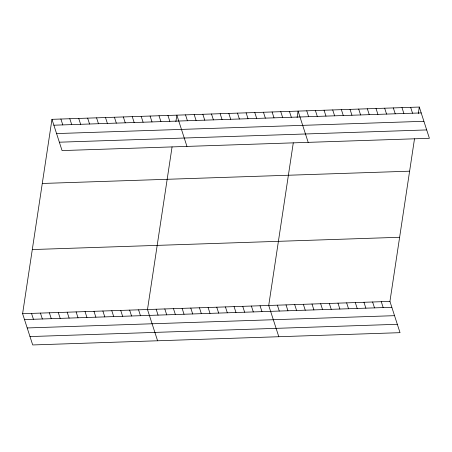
<?xml version="1.0" encoding="UTF-8"?>
<svg xmlns="http://www.w3.org/2000/svg" width="452" height="452" viewBox="0 0 452 452"><rect width="100%" height="100%" fill="white"/><g stroke="black" fill="none" stroke-linecap="round" stroke-linejoin="round"><path stroke-width="0.68" d="M414.507 138.798L389.935 301.416L400.031 332.672L32.697 344.949L22.6 313.694L51.969 119.328L419.303 107.051L429.4 138.306L62.065 150.584L51.969 119.328M172.065 146.9L147.493 309.524L157.59 340.774M175.885 121.633L176.862 115.153L186.958 146.408M293.286 142.849L268.714 305.467L278.811 336.723M297.105 117.582L298.083 111.102L308.179 142.357M418.326 113.531L419.303 107.051M53.867 125.204L421.202 112.927M56.573 133.577L423.908 121.3M59.359 142.205L426.694 129.927M42.279 183.467L409.614 171.189M32.29 249.555L399.63 237.277M22.6 313.694L389.935 301.416M24.498 319.575L391.833 307.298M27.205 327.949L394.539 315.671M29.99 336.576L397.325 324.299M410.648 107.339L412.546 113.215M401.986 107.627L403.885 113.508M393.33 107.921L395.229 113.797M384.669 108.209L386.567 114.085M376.013 108.497L377.912 114.373M367.352 108.785L369.25 114.661M358.696 109.073L360.594 114.955M350.034 109.367L351.933 115.243M341.379 109.655L343.277 115.531M332.717 109.943L334.616 115.819M324.061 110.231L325.96 116.113M381.279 301.71L383.177 307.586M315.4 110.525L317.298 116.401M372.617 301.998L374.516 307.874M306.744 110.813L308.643 116.689M363.962 302.286L365.86 308.162M355.3 302.574L357.199 308.45M289.427 111.39L291.325 117.266M346.644 302.863L348.543 308.744M280.765 111.678L282.664 117.56M337.983 303.156L339.881 309.032M272.11 111.972L274.008 117.848M329.327 303.445L331.226 309.321M263.448 112.26L265.347 118.136M320.666 303.733L322.564 309.609M254.792 112.548L256.691 118.424M312.01 304.021L313.908 309.902M246.131 112.836L248.029 118.718M303.348 304.315L305.247 310.191M237.475 113.13L239.374 119.006M294.693 304.603L296.591 310.479M228.814 113.418L230.712 119.294M286.031 304.891L287.93 310.767M220.158 113.706L222.056 119.582M277.375 305.179L279.274 311.055M211.496 113.994L213.395 119.87M202.841 114.283L204.739 120.164M260.058 305.761L261.957 311.637M194.179 114.576L196.078 120.452M251.397 306.049L253.295 311.925M185.523 114.864L187.422 120.74M242.741 306.337L244.639 312.213M234.079 306.625L235.978 312.507M167.941 115.452L169.839 121.328M225.424 306.919L227.322 312.795M159.019 115.752L160.918 121.628M216.762 307.207L218.661 313.083M150.098 116.045L151.996 121.927M208.106 307.496L210.005 313.372M141.182 116.345L143.081 122.221M199.445 307.784L201.343 313.66M132.261 116.644L134.159 122.52M190.789 308.072L192.688 313.954M123.34 116.944L125.238 122.82M182.128 308.366L184.026 314.242M114.418 117.243L116.317 123.119M173.472 308.654L175.37 314.53M105.497 117.537L107.395 123.419M164.81 308.942L166.709 314.818M96.575 117.836L98.474 123.712M156.155 309.23L158.053 315.112M87.654 118.136L89.552 124.012M78.733 118.435L80.631 124.311M138.572 309.818L140.47 315.699M69.811 118.729L71.71 124.611M129.651 310.117L131.549 315.993M60.89 119.029L62.788 124.905M120.729 310.417L122.628 316.293M111.808 310.716L113.706 316.592M102.886 311.01L104.785 316.892M93.971 311.309L95.864 317.185M85.049 311.609L86.948 317.485M76.128 311.908L78.026 317.784M67.207 312.208L69.105 318.084M58.285 312.501L60.184 318.377M49.364 312.801L51.262 318.677M40.443 313.1L42.341 318.976M31.521 313.4L33.42 319.276"/></g></svg>
